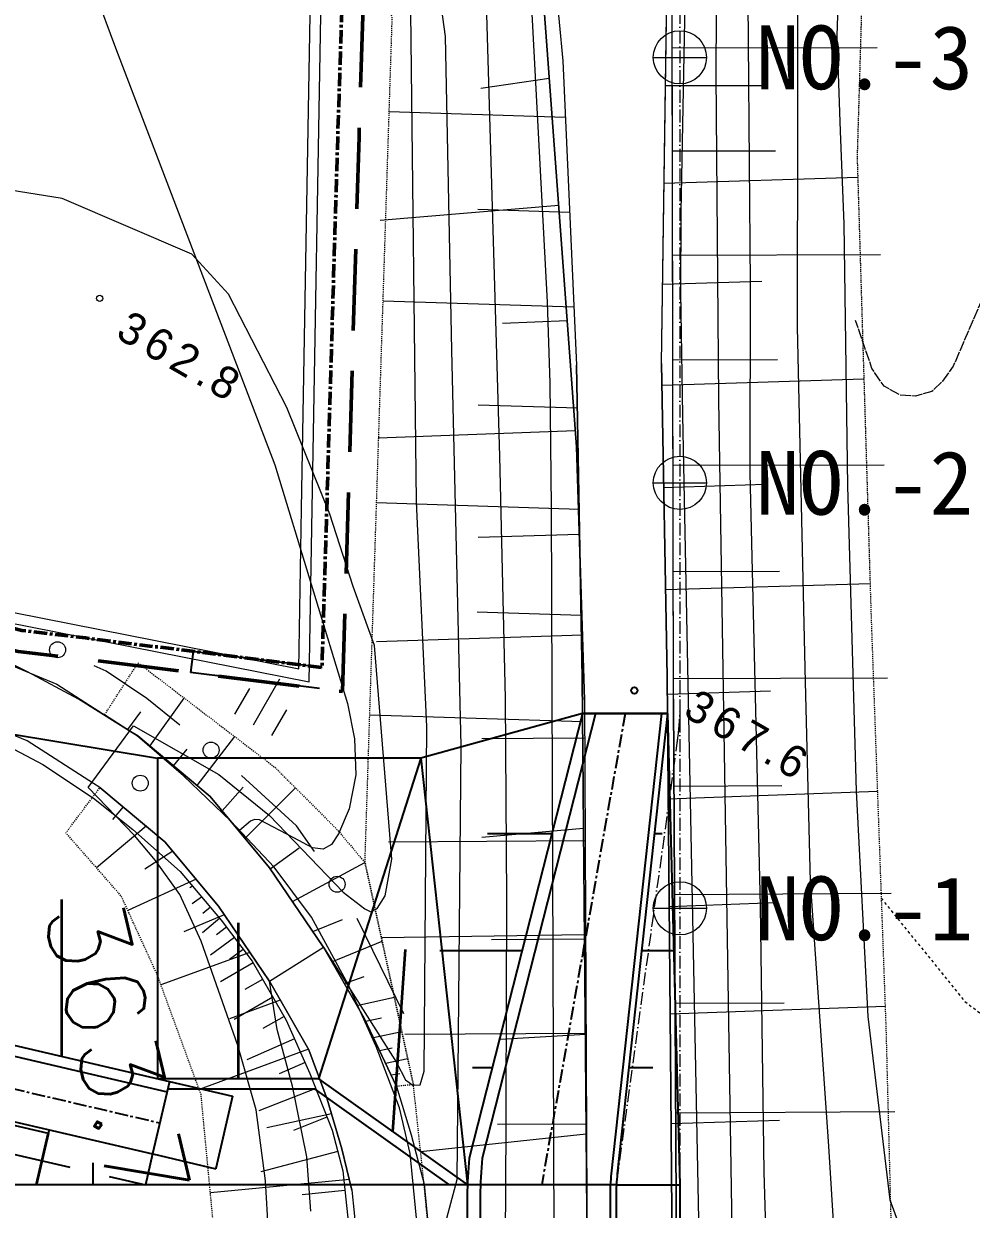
# Model space of a CAD drawing. Header units: millimetres. Extents: x 432273 to 1023813, y -32657 to 705940.
# Drawn here: x 733628 to 778188, y 449652 to 505383 of the extents above; entities that cross this region are included whole.
import ezdxf

# ---------------------------------------------------------------- set-up
doc = ezdxf.new("R2010")
doc.units = ezdxf.units.MM
doc.header["$LTSCALE"] = 100
doc.header["$PDSIZE"] = 300
for name, pattern in [('561019', [1, 0.5, -0.5]), ('56201', [2.5, 1.25, -1.25]), ('56301', [0.5, 0.25, -0.25]), ('57103', [5.5, 5, -0.5]), ('CENTER', [2, 1.25, -0.25, 0.25, -0.25]), ('DASHED', [19.05, 12.7, -6.35]), ('SXF_一点短鎖線', [9.25, 6, -1.5, 0.25, -1.5])]:
    doc.linetypes.add(name, pattern=pattern)
doc.layers.get('Defpoints').update_dxf_attribs({"color": 153})
for name, color, linetype, lineweight in [('D-BGD', 7, 'Continuous', 13), ('D-BMK', 2, 'SXF_一点短鎖線', 13), ('D-BMK-HTXT', 7, 'Continuous', 13), ('D-BMK-OTRS', 7, 'Continuous', 13), ('D-BYP-STR2', 6, 'Continuous', 25), ('S-SUV-ROW', 8, 'Continuous', 18), ('●予備設計_LP横断', 7, 'Continuous', 13), ('☆D-STR-DIM-坂路', 1, 'Continuous', 25)]:
    doc.layers.add(name, color=color, linetype=linetype, lineweight=lineweight)
doc.styles.add('BIGFONT', font='txt', dxfattribs={"height": 0.2, "bigfont": 'BIGFONT'})
doc.styles.add('MS ゴシック', font='MS Gothic.ttf')
doc.styles.add('Style-WORKING', font='WORKING.shx')
doc.styles.add('ＭＳ ゴシック', font='MS Gothic.ttf')
doc.linetypes.add('56130', pattern='A,1,-0.375,[44,dgnlstyle-dm500.shx,S=0.0012,R=0,X=0,Y=0],-0.375', length=1.75)
doc.dimstyles.new('3.5-500_m', dxfattribs={"dimscale": 0.5, "dimtxt": 3.5, "dimasz": 2.5, "dimexe": 1, "dimexo": 2, "dimgap": 1, "dimtad": 1, "dimdec": 0, "dimlfac": 1000, "dimzin": 9, "dimdsep": 46, "dimtxsty": 'MS ゴシック', "dimblk": 'OPEN', "dimcen": 2.5, "dimclrd": 256, "dimclre": 256, "dimclrt": 256, "dimadec": 3, "dimazin": 0, "dimtfac": 1, "dimtdec": 0, "dimtix": 1, "dimtmove": 2, "dimatfit": 3, "dimldrblk": 'OPEN', "dimfxl": 1, "dimlwd": -1, "dimlwe": -1, "dimarcsym": 0})

# ---------------------------------------------------------------- blocks, each defined once
blk = doc.blocks.new('M7312')
at = {"layer": '●予備設計_LP横断', "linetype": 'Continuous', "lineweight": 20}
blk.add_circle((0, -0.001), 0.15, dxfattribs=at)
blk = doc.blocks.new('M6334')
at = {"layer": '●予備設計_LP横断', "linetype": 'Continuous', "lineweight": 9}
for p, q in [((0, -1.25), (0, 1.25)), ((-1, -1.25), (-1, 0.15)), ((1, -1.25), (1, 0.15))]:
    blk.add_line(p, q, dxfattribs=at)
blk = doc.blocks.new('_Open')
at = {"color": 0, "linetype": 'ByBlock', "lineweight": -2}
for p, q in [((-1, 0), (0, 0)), ((-1, 0), (0, 0)), ((0, 0), (-1, 0))]:
    blk.add_line(p, q, dxfattribs=at)
blk = doc.blocks.new('*D27')
at = {"layer": 'Defpoints', "color": 0, "transparency": 16777216}
for p in [(2581823, -1249692), (2577769, -1251952), (2581194, -1252674)]:
    blk.add_point(p, dxfattribs=at)
at = {"layer": '☆D-STR-DIM-坂路', "transparency": 16777216}
for p, q in [((2577769, -1251951), (2578398, -1248969)), ((2578399, -1248970), (2581822, -1249692)), ((2581194, -1252673), (2581823, -1249692))]:
    blk.add_line(p, q, dxfattribs=at)
at = {"layer": '☆D-STR-DIM-坂路', "transparency": 16777216, "xscale": 1.25, "yscale": 1.25, "zscale": 1.25}
for p, rotation in [((2578398, -1248970), 168.0898930268337), ((2581823, -1249692), 348.0898930268336)]:
    blk.add_blockref('_Open', p, dxfattribs=dict(at, rotation=rotation))
at = {"layer": '☆D-STR-DIM-坂路', "transparency": 16777216, "insert": (2580111, -1249330), "char_height": 1.75, "attachment_point": 5, "rotation": 348.0899, "style": 'MS ゴシック'}
blk.add_mtext('3500000', dxfattribs=at)
blk = doc.blocks.new('*D28')
at = {"layer": 'Defpoints', "color": 0, "transparency": 16777216}
for p in [(2558164, -1245186), (2559159, -1245289), (2558528, -1251372)]:
    blk.add_point(p, dxfattribs=at)
at = {"layer": '☆D-STR-DIM-坂路', "color": 6, "transparency": 16777216}
for p, q in [((2558164, -1245187), (2557534, -1251270)), ((2559159, -1245290), (2558528, -1251373)), ((2557535, -1251269), (2558527, -1251372))]:
    blk.add_line(p, q, dxfattribs=at)
at = {"layer": '☆D-STR-DIM-坂路', "color": 6, "transparency": 16777216, "xscale": 1.25, "yscale": 1.25, "zscale": 1.25}
for p, rotation in [((2557534, -1251269), 174.0786333967018), ((2558528, -1251372), 354.0786333967018)]:
    blk.add_blockref('_Open', p, dxfattribs=dict(at, rotation=rotation))
at = {"layer": '☆D-STR-DIM-坂路', "color": 6, "transparency": 16777216, "insert": (2558031, -1251318), "char_height": 1.75, "attachment_point": 5, "rotation": 354.0786, "style": 'MS ゴシック'}
blk.add_mtext('離隔\\P1000000', dxfattribs=at)
blk = doc.blocks.new('21311212131313131')
at = {"layer": 'D-BGD', "linetype": 'Continuous'}
for p, q in [((2568482.7782, -1228389.1152), (2568217.3908, -1218211.4947)), ((2578741.0078, -1228122.2547), (2578471.0098, -1217828.1064)), ((2558332.3049, -1228646.5632), (2558102.6449, -1218591.1047)), ((2574104.4692, -1228476.905), (2573530.4916, -1218383.518)), ((2538440.8701, -1229100.6317), (2538213.965, -1219331.6909)), ((2548312.7651, -1228873.0857), (2548086.8836, -1218956.5002)), ((2563999.2606, -1228778.0186), (2563440.788, -1218957.2862)), ((2528694.2745, -1229328.369), (2528475.9497, -1219689.5296)), ((2554168.2672, -1229107.2632), (2553676.3439, -1219503.6916)), ((2535064.658, -1229575.3176), (2534598.8151, -1220480.8989)), ((2544559.2819, -1229478.717), (2544073.5274, -1219995.5762)), ((2573598.7356, -1228248.4821), (2573466.8741, -1223137.3266)), ((2579252.4481, -1228325.188), (2578989.3325, -1223231.4587)), ((2553311.3624, -1228759.4083), (2553192.8832, -1223769.5827)), ((2563393.968, -1228521.8089), (2563260.4421, -1223455.3439)), ((2569051.8649, -1228627.4618), (2568768.7524, -1223648.9319)), ((2533545.2271, -1229213.6681), (2533439.2979, -1224367.5174)), ((2543358.8582, -1228988.4274), (2543246.654, -1224070.4393)), ((2559083.1433, -1228924.5083), (2558821.1649, -1224086.5649)), ((2539812.3356, -1229543.1153), (2539574.0706, -1224882.6274)), ((2549363.7745, -1229292.9901), (2549119.3551, -1224521.312)), ((2530476.786, -1229606.436), (2530380.8888, -1225038.6607)), ((2559313.1878, -1228624.9163, 368279.9801), (2520094.582, -1229522.7416, 368369.9801)), ((2543549.0324, -1229517.7702), (2510807.5416, -1229739.8477)), ((2561235.027, -1232777.907), (2561355.3619, -1237597.7428)), ((2565472.9654, -1232735.5595), (2565990.5733, -1237513.849)), ((2566059.6647, -1232648.8004), (2566301.7408, -1241890.2283)), ((2570477.456, -1232586.6643), (2570816.3705, -1242129.9874)), ((2570673.5918, -1232529.7472), (2570790.531, -1236960.111)), ((2575103.9556, -1232412.808), (2575327.9719, -1240937.5255)), ((2575154.8172, -1232447.5019), (2575468.9823, -1236424.7722)), ((2579368.2992, -1232307.5866), (2579476.8494, -1236482.5495)), ((2579832.2387, -1232310.3997), (2580830.0875, -1240078.341)), ((2550480.9541, -1233252.6085), (2550371.8766, -1242783.1026)), ((2551654.9011, -1233222.1803), (2551907.8341, -1237966.4002)), ((2555474.3981, -1233059.2911), (2555418.9813, -1237954.3459)), ((2556394.3191, -1232978.0189), (2556902.2991, -1242650.0221)), ((2560468.4748, -1232884.4548), (2560354.6197, -1242897.2177)), ((2540987.2533, -1233695.7414), (2540884.4904, -1242674.5185)), ((2545732.119, -1233436.4561), (2545681.1436, -1238101.4927)), ((2546793.3211, -1233502.0691), (2547329.8544, -1242767.8892)), ((2532077.7506, -1234288.6038), (2531982.939, -1242572.6394)), ((2536532.502, -1233992.1726), (2536483.1083, -1238307.8758)), ((2541632.9317, -1233994.5911), (2541828.6147, -1237031.6138)), ((2536221.1111, -1234509.0757), (2537094.9935, -1242887.9373)), ((2530265.7074, -1235079.3945), (2530790.7428, -1238285.3166)), ((2574367.7698, -1241004.695, 364709.9803), (2569921.816, -1243282.5927, 364495.9803)), ((2575507.8164, -1242411.3111), (2575188.4185, -1241080.6037)), ((2576703.9491, -1241813.0317), (2576455.1731, -1240776.5559)), ((2577240.5671, -1241544.6271), (2577175.6783, -1241126.9384)), ((2574009.0111, -1243221.2914), (2573587.4339, -1241464.8738)), ((2576105.8827, -1242112.1714), (2575963.8393, -1241520.3756)), ((2571994.8715, -1244433.281), (2570961.8035, -1242095.0804)), ((2574745.4089, -1242792.6506), (2574573.17, -1242044.52)), ((2569194.2373, -1246348.2438), (2567291.9463, -1242976.102)), ((2573001.9413, -1243827.2862), (2572653.6104, -1242899.6613)), ((2582692.6701, -1243273.9989), (2583765.9038, -1243139.8828)), ((2582207.7539, -1243401.692), (2582964.2444, -1249921.6087)), ((2582715.792, -1243602.4473), (2582968.1319, -1245598.8501)), ((2570577.3115, -1245364.4248), (2569983.1071, -1243982.1651)), ((2579125.2717, -1244308.9261), (2579851.2458, -1247331.7992)), ((2580893.9896, -1243973.1708), (2581923.6188, -1247569.3302)), ((2579298.5854, -1244513.4346), (2579947.4376, -1246077.0811)), ((2576122.5116, -1245451.2295), (2578110.4733, -1250552.6667)), ((2577957.7498, -1245067.6545), (2579067.0219, -1247726.9805)), ((2567677.3184, -1247427.2703), (2566666.0672, -1246085.3115)), ((2575636.0983, -1246122.3741), (2576676.6035, -1248345.0411)), ((2576743.0459, -1245599.7206), (2577311.0308, -1246811.287)), ((2566265.8508, -1248640.5481), (2563848.0396, -1246317.3483)), ((2574605.79, -1246629.981), (2575195.6705, -1247614.1258)), ((2573703.9188, -1247173.698), (2574791.3527, -1248977.4405)), ((2573839.3209, -1246823.4213), (2574774.8254, -1249188.5153)), ((2572879.5191, -1247680.0231), (2573377.0726, -1248499.6208)), ((2571624.607, -1248300.2063), (2573241.7098, -1252449.9586)), ((2572115.0478, -1248139.3525), (2573038.5086, -1249659.5235)), ((2564998.1075, -1249737.6324), (2563861.5433, -1248780.1354)), ((2571488.6173, -1248617.2487), (2571975.2852, -1249248.4811)), ((2563835.8124, -1250936.0766), (2561496.4705, -1249226.5687)), ((2570465.0337, -1249424.9469), (2570837.0294, -1249890.8)), ((2570935.6887, -1249044.1796), (2571794.3523, -1250141.2651)), ((2569882.4761, -1249539.6897), (2570718.4384, -1251433.092)), ((2570050.3372, -1249745.145), (2570754.6315, -1250541.1158)), ((2569541.2668, -1250196.0854), (2569850.388, -1250547.716)), ((2568236.8473, -1250902), (2569770.5897, -1254080.2031)), ((2568564.6788, -1251063.7119), (2568653.8683, -1251192.3402)), ((2569068.9473, -1250621.5431), (2569405.8565, -1251068.1886)), ((2562027.8915, -1253200.2231), (2559734.1771, -1251638.144)), ((2562931.8519, -1252068.1498), (2562137.5604, -1251440.0953)), ((2566937.1902, -1252027.0339), (2567808.5477, -1253319.7223)), ((2565789.2932, -1253297.9168), (2567793.8737, -1255600.0639)), ((2561275.0215, -1254252.1607), (2560421.111, -1253659.0582)), ((2564905.5447, -1254404.7693), (2565509.0251, -1254886.6085))]:
    blk.add_line(p, q, dxfattribs=at)
at = {"layer": 'D-BGD', "linetype": 'Continuous', "flags": 128}
for points, elevation in [([(2488895.9133, -1221303.8051), (2511894.4015, -1221465.3369), (2520359.1792, -1221504.9173), (2527968.5657, -1221597.2222), (2532445.7319, -1221353.1393), (2536808.4766, -1221093.1593), (2549129.2999, -1220659.2159), (2563452.7876, -1219948.9995), (2574034.1357, -1219177.2831), (2582629.8652, -1217971.8071), (2585932.9745, -1216675.7279)], 362999.9804), ([(2588989.4326, -1220163.8881), (2580161.2271, -1220894.3864), (2567766.4064, -1222017.4454), (2557719.2279, -1222469.3855), (2541685.6935, -1223169.1697), (2521731.871, -1223556.0237), (2501613.974, -1223830.2565), (2493535.4189, -1224295.0986)], 363999.9803), ([(2658609.7653, -1213928.0223), (2652676.4151, -1213906.1937), (2650622.6763, -1214075.844), (2648912.0097, -1214262.2991), (2646642.0878, -1214733.1368), (2644069.2242, -1216032.2464), (2636391.0573, -1220634.5878), (2635437.5482, -1221074.7938), (2633801.2626, -1221523.1352), (2631751.5891, -1221643.7093), (2624774.7082, -1221955.8035), (2615167.0334, -1221625.73), (2602103.3073, -1222192.2188), (2591938.0111, -1223376.3837), (2581457.7463, -1223909.3069), (2568931.1809, -1224340.0631), (2548618.9487, -1225242.0942), (2539735.9525, -1225425.0206), (2522610.0062, -1225908.6907), (2499690.3873, -1225996.6817), (2474972.4705, -1226533.2456)], 364999.9803), ([(2449604.943, -1228146.0766), (2512615.0099, -1227518.9752), (2529899.8451, -1227251.1112), (2545192.0398, -1226810.1323), (2590018.9231, -1225157.6586), (2593466.7902, -1225021.5815), (2594916.1597, -1224941.7511), (2597675.9605, -1224619.3873), (2601856.0888, -1224263.9964), (2607977.5078, -1223946.446), (2615644.4648, -1223706.5949), (2629067.253, -1223556.6974), (2632844.792, -1223484.8112), (2634623.6468, -1223329.9846), (2635580.4417, -1223089.9441), (2637728.4484, -1222179.5729), (2641510.7003, -1220118.6196), (2642214.0332, -1219714.7438), (2646999.0761, -1217344.3068), (2651358.5504, -1216246.8884), (2654970.0491, -1216043.0641), (2660573.2281, -1216014.109)], 365999.9802), ([(2449772.332, -1230008.1912), (2499459.5651, -1228986.0459), (2507043.8392, -1228851.4161), (2512629.4108, -1228802.5618), (2536399.5492, -1228768.623), (2540180.1999, -1228697.3001), (2545956.1208, -1228488.1611), (2609704.4053, -1225883.6475), (2613975.3817, -1225720.4951), (2616249.2245, -1225661.0775), (2628263.3448, -1225591.6313), (2632317.4839, -1225530.9416), (2634371.7096, -1225408.2994), (2635231.9984, -1225284.1535), (2637359.5758, -1224633.9277), (2639911.355, -1223240.0529), (2642700.7661, -1221557.8726), (2645535.3296, -1220045.1952), (2648539.8083, -1218896.8649), (2651832.5754, -1218311.0681), (2655216.0251, -1218078.1644), (2658491.9882, -1217991.6256)], 366999.9802), ([(2476199.2309, -1240685.7736), (2501095.1879, -1240523.7048), (2506318.34, -1240689.1424), (2507482.3578, -1240736.9693), (2508549.2687, -1241085.0482), (2509334.4514, -1241487.5255), (2510179.9757, -1242408.6925), (2510723.0193, -1244169.784), (2511478.0838, -1253948.5496), (2512853.7468, -1260221.7044), (2514922.5342, -1264622.7258), (2520920.8701, -1264473.783), (2522442.4663, -1256867.0576), (2523779.0958, -1245947.5865), (2524074.5248, -1243662.7931), (2524234.0442, -1242263.5099), (2524637.2371, -1241218.7901), (2525550.2733, -1240471.4182), (2528384.9008, -1240014.4515), (2543117.4021, -1239413.0005), (2561704.4586, -1238582.318), (2582114.7255, -1238340.4552), (2586408.4068, -1239406.1532)], 364999.9803), ([(2526643.6167, -1236000.2047), (2540768.4159, -1234953.2111), (2544581.5016, -1234755.9995), (2550393.8472, -1234578.2012), (2584605.5577, -1233740.4889)], 366999.9802), ([(2583308.4243, -1236041.2311), (2597019.499, -1236141.4955), (2607490.4019, -1236460.7561), (2611872.7226, -1236708.5494), (2612256.1521, -1240087.7596), (2623293.0559, -1239677.1553), (2638573.7824, -1239063.4527), (2642958.7403, -1239204.3861), (2645990.1365, -1239243.891), (2649444.228, -1239265.1265), (2655700.3083, -1239140.9988), (2659012.4858, -1239223.63), (2665385.0682, -1239059.5364), (2668179.506, -1238528.1265), (2669716.6588, -1237929.7528), (2670565.5932, -1237401.5177), (2671771.8717, -1236951.4822), (2672942.0956, -1234189.0919), (2680907.7549, -1234015.8583)], 365999.9802), ([(2526779.7177, -1238125.6404), (2548053.5151, -1237047.7423), (2559446.1102, -1236543.4269), (2568853.4109, -1236281.572), (2583308.4243, -1236041.2311)], 365999.9802), ([(2583733.9864, -1245174.479), (2581175.5734, -1245424.6839), (2577876.4175, -1246170.0088), (2575215.6042, -1246946.7155), (2572956.5536, -1247353.9622), (2571313.2133, -1244843.4623), (2576652.2495, -1241296.5321), (2577458.5941, -1240854.4255), (2577707.3278, -1240508.3554), (2577681.9073, -1240169.5283), (2577037.1549, -1239997.8329), (2560832.872, -1240199.4295), (2550280.1881, -1240910.4551), (2527261.0059, -1241653.0453), (2525941.0921, -1241885.8274), (2525658.0792, -1242311.1752), (2525553.627, -1243397.4526), (2525571.3559, -1249662.5484), (2524427.9156, -1259972.9745)], 363999.9803), ([(2584756.2682, -1247153.4619), (2582338.6615, -1247335.9646), (2579025.5657, -1247854.7708), (2576004.8293, -1248778.7338), (2571138.4952, -1250604.1921), (2568969.6041, -1251654.7555), (2567402.6057, -1252826.1905), (2566249.3444, -1253835.3674), (2564040.1047, -1256065.4429), (2561086.5072, -1253997.0783), (2563296.3887, -1249935.3125), (2565167.7733, -1247512.3022), (2568699.8461, -1243973.7065), (2569463.3599, -1242939.2736), (2569593.799, -1242657.2689), (2569441.1841, -1242357.1145), (2568827.3744, -1241991.4512), (2567109.5212, -1241709.9765), (2557086.4393, -1242740.567), (2554328.5382, -1243804.9957), (2550950.4405, -1244975.6606), (2545975.6797, -1247092.8939), (2540712.709, -1249955.2607), (2538863.6591, -1251706.4749), (2536382.2549, -1257867.7546), (2535771.1829, -1262295.1712)], 362999.9804)]:
    blk.add_lwpolyline(points, dxfattribs=dict(at, elevation=elevation))
at = {"layer": 'D-BGD', "linetype": '56201', "flags": 128}
blk.add_lwpolyline([(2568462.4992, -1218671.7272), (2573216.1335, -1214657.2612), (2578555.403, -1207403.0541), (2582206.0431, -1200224.2419), (2586430.9707, -1190494.8997)], dxfattribs=at)
at = {"layer": 'D-BGD', "linetype": '561019', "flags": 128}
for points in [[(2441034.3739, -1231115.2852), (2441014.949, -1230194.9008), (2441009.8382, -1229935.5942), (2440973.7998, -1228187.5674), (2440932.6506, -1226180.234), (2440890.6243, -1224172.4204), (2440849.475, -1222165.087), (2440838.0365, -1221607.0466), (2465396.9227, -1220738.3151), (2502568.1938, -1220258.7543), (2502893.2618, -1220254.3025), (2505968.9706, -1220281.5844), (2533646.6748, -1220529.6704), (2555247.3327, -1219423.2209), (2574682.3776, -1218318.0141), (2575877.9982, -1218262.2975), (2607350.0318, -1216798.0533), (2630746.0107, -1217401.774), (2633752.1022, -1217183.4579), (2635812.956, -1216221.9558), (2646480.1569, -1210237.1016), (2669388.8157, -1210323.2366), (2671678.4637, -1210836.7904), (2674039.248, -1211855.5625), (2682867.6468, -1216539.2122), (2684403.4154, -1216795.1095), (2705862.1412, -1215918.7715), (2722323.8586, -1215317.7261), (2764230.8114, -1214009.3989), (2772988.6009, -1213295.0741), (2774605.8721, -1213068.8912), (2777265.5539, -1211517.479), (2787744.4804, -1204699.9318), (2789344.3566, -1203582.9766), (2800889.1227, -1201996.8461), (2810456.4508, -1200682.5578), (2827286.2582, -1199498.6722), (2831012.6992, -1199215.4427)], [(2358657.0594, -1226015.2466), (2368857.591, -1225652.5484), (2397384.9192, -1224032.0918), (2425098.0572, -1222451.5733), (2438399.0876, -1221693.3205), (2465396.9227, -1220738.3151), (2502568.1938, -1220258.7543), (2502893.2618, -1220254.3025), (2505968.9706, -1220281.5844), (2533646.6748, -1220529.6704), (2553676.3439, -1219503.6916)], [(2646205.3859, -1231818.0927), (2646247.3836, -1232276.5785), (2645279.4562, -1232803.5145), (2640498.1037, -1233488.715), (2632323.1601, -1234462.8293), (2631634.0455, -1234545.0177), (2621469.549, -1235623.5968), (2611872.7226, -1236708.5494), (2609530.8083, -1236973.5303), (2599622.9553, -1238118.5031), (2587379.2946, -1239292.3917), (2586408.4068, -1239406.1532), (2582348.6039, -1239883.2765), (2578373.0278, -1240393.9683), (2577677.8371, -1240483.0908), (2569220.115, -1242513.1224), (2567291.9463, -1242976.102), (2558487.5151, -1242875.9869), (2527540.1275, -1242521.791), (2526440.3884, -1242922.9866), (2526602.4514, -1254336.8468), (2524625.4955, -1269555.9959), (2524434.0147, -1271032.4053), (2521954.5417, -1283089.8806), (2521871.9477, -1283084.567), (2521365.2945, -1283050.0343)], [(2560597.1112, -1255361.6996), (2558125.283, -1253839.803), (2562905.9209, -1247297.8344), (2565762.1868, -1244325.2482), (2567291.9463, -1242976.102), (2569220.115, -1242513.1224), (2577677.8371, -1240483.0908), (2577701.2527, -1240671.4753), (2577777.1852, -1241276.2225)], [(2677840.3099, -1240964.4348), (2677835.9537, -1241622.1323), (2677833.568, -1242034.6602), (2661323.2078, -1244386.3965), (2656577.7941, -1245212.1153), (2653743.5893, -1245705.7947), (2642030.2107, -1246387.9132), (2632752.6546, -1246927.142), (2602586.2323, -1249371.7554), (2584901.8668, -1249696.7909), (2578358.5427, -1250455.9974), (2572758.8599, -1252638.1188), (2569100.8428, -1254403.4106), (2566188.8594, -1257069.6056), (2565725.9984, -1256736.4155), (2564042.2847, -1255526.2582), (2564021.7962, -1255511.6219)]]:
    blk.add_lwpolyline(points, dxfattribs=at)
at = {"layer": 'D-BGD', "linetype": '57103', "elevation": 362499.9804, "flags": 128}
blk.add_lwpolyline([(2514989.9798, -1207224.5159), (2517600.639, -1208142.9509), (2518889.3431, -1208435.7417), (2530621.1852, -1209564.9914), (2533781.1399, -1209613.3119), (2535465.4935, -1209724.8226), (2539553.5187, -1210208.241), (2540231.8463, -1214525.2555), (2543383.1394, -1215803.4959), (2544093.8857, -1216294.0483), (2544592.1862, -1216781.1638), (2544835.4589, -1217555.0419), (2544794.7746, -1218274.9347), (2544390.4147, -1219038.5662), (2543577.7836, -1219625.4363), (2541335.7473, -1220441.0108)], dxfattribs=at)
at = {"layer": 'D-BGD', "linetype": 'Continuous', "flags": 128}
for points in [[(2656686.9467, -1220243.4675), (2651396.9093, -1220552.1516), (2650264.0026, -1220618.2593), (2649373.4809, -1220785.1365), (2646882.9721, -1221723.4766), (2641907.2356, -1224479.7372), (2640534.4395, -1225267.2693), (2639095.3444, -1226092.6092), (2637865.9019, -1226659.9283), (2636920.2729, -1226852.4996), (2633919.1306, -1227070.105), (2614895.3663, -1227321.9859), (2598798.9372, -1227763.8917), (2577698.008, -1228369.8252), (2558266.0011, -1228948.8574), (2543549.0324, -1229517.7702), (2510807.5416, -1229739.8477), (2457201.726, -1230847.8699)], [(2543549.0324, -1229517.7702), (2558266.0011, -1228948.8574), (2577698.008, -1228369.8252), (2598798.9372, -1227763.8917), (2614895.3663, -1227321.9859), (2633919.1306, -1227070.105)], [(2521365.2945, -1283050.0343), (2521100.0774, -1274538.1031), (2521019.7151, -1271973.4849), (2520920.8701, -1264473.783), (2520798.3627, -1255170.1272), (2520698.3967, -1247568.3482), (2520555.0488, -1244544.0151), (2520256.1226, -1238246.9654), (2520557.3751, -1237584.2145), (2521031.5379, -1237049.1821), (2522227.4932, -1236251.4838), (2523764.491, -1235440.9781), (2525780.2087, -1234874.3009), (2529413.648, -1234465.8804), (2543703.5844, -1233514.9893), (2558403.5541, -1232945.891), (2577815.3671, -1232368.3443), (2598911.8273, -1231762.2444), (2614976.8899, -1231321.408), (2637189.4779, -1231027.628), (2642260.3297, -1231052.6888), (2645483.6794, -1231501.6663), (2645977.4898, -1231688.7738), (2646205.3859, -1231818.0927)], [(2637189.4779, -1231027.628), (2614976.8899, -1231321.408), (2598911.8273, -1231762.2444), (2577815.3671, -1232368.3443), (2558403.5541, -1232945.891), (2543703.5844, -1233514.9893)], [(2582348.6039, -1239883.2765), (2586408.4068, -1239406.1532), (2587379.2946, -1239292.3917), (2599622.9553, -1238118.5031), (2609530.8083, -1236973.5303), (2611872.7226, -1236708.5494), (2621469.549, -1235623.5968), (2631634.0455, -1234545.0177), (2632323.1601, -1234462.8293), (2640498.1037, -1233488.715), (2645279.4562, -1232803.5145)], [(2520256.1226, -1238246.9654), (2520557.3751, -1237584.2145), (2521031.5379, -1237049.1821), (2522227.4932, -1236251.4838), (2523764.491, -1235440.9781), (2525780.2087, -1234874.3009), (2529413.648, -1234465.8804), (2543703.5844, -1233514.9893)], [(2564021.7962, -1255511.6219), (2566505.9659, -1252400.3186), (2569478.9413, -1249826.7949), (2572939.1385, -1247364.9493), (2572956.5536, -1247353.9622), (2576149.0408, -1245435.2855), (2578453.2333, -1244524.9133), (2580770.5009, -1243780.1642), (2582692.6701, -1243273.9989), (2583765.9038, -1243139.8828), (2586777.4688, -1242786.6184), (2587740.2957, -1242673.0042), (2599980.3645, -1241499.4293), (2609916.9525, -1240351.9465), (2612256.1521, -1240087.7596), (2621839.9683, -1239003.6651), (2632015.2404, -1237924.1447), (2632710.6617, -1237840.8486), (2635418.1082, -1237518.3251), (2642517.3472, -1236780.7177), (2647961.4938, -1236107.2236), (2652466.8373, -1235755.4418), (2654759.7462, -1235544.5763), (2657240.6684, -1235344.2932)], [(2574602.8409, -1242863.96), (2577777.1852, -1241276.2225), (2580045.8377, -1240539.0609), (2582348.6039, -1239883.2765)], [(2577777.1852, -1241276.2225), (2574602.8409, -1242863.96), (2571313.2133, -1244843.4623), (2571294.9211, -1244853.9692), (2567624.1999, -1247465.055), (2564333.566, -1250312.7157), (2561559.7755, -1253786.4673), (2561353.4336, -1254123.8232), (2560597.1112, -1255361.6996)], [(2543421.1842, -1308809.2711), (2547177.3077, -1302691.4382), (2549111.4396, -1299472.8302), (2550733.6485, -1296326.2921), (2552432.954, -1292551.617), (2553499.3005, -1289610.3763), (2554276.1526, -1286739.8032), (2554949.2879, -1283794.2111), (2555411.2986, -1280136.8014), (2556164.3495, -1272678.2247), (2556641.4976, -1266163.0455), (2557648.2965, -1261660.4147), (2559206.8771, -1257638.8359), (2561353.4336, -1254123.8232), (2561559.7755, -1253786.4673), (2564333.566, -1250312.7157), (2567624.1999, -1247465.055), (2571294.9211, -1244853.9692), (2571313.2133, -1244843.4623), (2574602.8409, -1242863.96)], [(2582692.6701, -1243273.9989), (2580770.5009, -1243780.1642), (2578453.2333, -1244524.9133), (2576149.0408, -1245435.2855)], [(2576149.0408, -1245435.2855), (2572956.5536, -1247353.9622), (2572939.1385, -1247364.9493), (2569478.9413, -1249826.7949), (2566505.9659, -1252400.3186), (2564021.7962, -1255511.6219), (2563836.4163, -1255814.8516), (2561906.7659, -1258973.2108), (2560526.8607, -1262535.1245), (2559616.8157, -1266602.7855), (2559153.509, -1272938.5758), (2558392.1991, -1280474.714), (2557907.1593, -1284317.8833), (2557187.9839, -1287466.279), (2556362.4154, -1290515.3898), (2555214.8016, -1293680.0508), (2553436.4567, -1297630.3442), (2551733.1594, -1300935.4183), (2549741.3405, -1304248.9905)]]:
    blk.add_lwpolyline(points, dxfattribs=at)
at = {"layer": 'D-BGD', "linetype": 'Continuous', "elevation": 363999.9803}
blk.add_lwpolyline([(2525140.7969, -1257810.6864), (2525415.9794, -1257391.3124), (2526675.1153, -1256507.3575), (2529245.7014, -1255497.7109), (2548680.0069, -1247611.1511), (2559834.0718, -1243958.5739), (2561481.0824, -1243594.7663), (2563181.1723, -1243488.024), (2564781.7037, -1243771.3946), (2565967.73, -1244249.6639), (2566479.6222, -1244564.0939), (2566702.5002, -1244948.3145), (2566652.2426, -1245456.6196), (2566203.1675, -1246339.4171), (2565385.8177, -1247978.2396), (2565372.6937, -1248210.4631), (2565455.4169, -1248392.5534), (2565906.3573, -1248901.6238)], dxfattribs=at)
at = {"layer": 'D-BGD', "linetype": '56130', "flags": 128}
for points in [[(2550720.1743, -1245807.4825), (2526605.6211, -1245887.3303), (2525873.4474, -1245833.0309), (2524084.7575, -1245699.7342), (2522294.6679, -1245566.8313), (2520658.1826, -1245445.022)], [(2514622.5471, -1246109.5844), (2512893.2219, -1246076.058), (2511007.7941, -1246040.2981), (2509122.8466, -1246003.661), (2508538.3439, -1245992.6328), (2455835.1973, -1246138.9807), (2454668.7366, -1255950.0081), (2453065.6197, -1269434.6053), (2451493.7545, -1286129.5583), (2448677.5255, -1311230.5458), (2446125.954, -1331880.9221), (2443096.5522, -1352227.5349), (2441273.7638, -1368245.885), (2438168.0862, -1395687.3816), (2463869.9986, -1403649.2413), (2479646.1722, -1408057.3047), (2485599.6149, -1409294.0132), (2492122.8579, -1409194.1562), (2499317.4246, -1408276.1669), (2501939.2717, -1407512.3298), (2503905.387, -1406763.4532), (2505752.3793, -1405680.3152), (2507219.1074, -1404737.8582), (2508591.4903, -1403384.6409), (2509935.5906, -1401685.3296), (2510922.4481, -1399736.8685), (2511901.0458, -1397709.7832), (2512596.2901, -1395912.9126), (2516142.0589, -1380999.6716), (2516436.1306, -1379760.6903), (2519187.2668, -1366609.2918), (2522979.4057, -1351173.1209), (2524671.516, -1344479.4288), (2524926.2807, -1344103.5992), (2527762.7037, -1339909.4296), (2532672.783, -1322814.3045), (2534881.5989, -1317255.0851), (2538710.9996, -1310972.1599), (2543848.6315, -1302751.4), (2546419.3592, -1297676.4541), (2548058.678, -1293830.1788), (2549288.4649, -1290946.4903), (2550142.7856, -1288615.3832), (2550802.9156, -1286451.578), (2552060.9305, -1282329.3004), (2553583.4364, -1272715.4655), (2555409.2438, -1262455.9617), (2558253.2637, -1246281.8678), (2550721.8299, -1246307.4797), (2526587.9327, -1246387.3916), (2525836.3787, -1246331.6549), (2524047.6685, -1246198.3567), (2522257.601, -1246065.4555), (2520621.0685, -1245943.6426)], [(2551281.1422, -1286597.5207), (2552549.3264, -1282441.9201), (2554076.5367, -1272798.3796), (2555901.5995, -1262543.0595), (2558849.2104, -1245779.8383), (2550720.1296, -1245807.4826)]]:
    blk.add_lwpolyline(points, dxfattribs=at)
at = {"layer": 'D-BGD', "linetype": 'Continuous', "extrusion": (-0.072745, -0.054367, 0.995868), "elevation": 243673.0874}
blk.add_lwpolyline([(2534174.9626, 1338183.6494), (2534151.4188, 1336697.1315), (2534887.1853, 1333261.6235)], dxfattribs=at)
at = {"layer": 'D-BGD', "linetype": 'Continuous'}
for points in [[(2658108.5483, -1220212.278, 368399.9801), (2649810.6115, -1220355.2356, 368349.9801), (2649396.2976, -1220424.8347, 368369.9801), (2649116.0549, -1220499.4271, 368379.9801), (2648653.7219, -1220656.7426, 368419.9801), (2639079.8998, -1225858.4267, 368259.9801), (2638011.3675, -1226310.9072, 368279.9801), (2636864.0818, -1226594.8709, 368299.9801), (2622041.867, -1227201.9312, 368509.9801), (2603420.9703, -1227667.5166, 368489.9801), (2583046.0721, -1228005.1242, 368469.9801), (2559313.1878, -1228624.9163, 368279.9801), (2520094.582, -1229522.7416, 368369.9801), (2506538.0364, -1229671.2376, 368369.9801), (2472330.7692, -1230473.761, 368359.9801), (2457041.9933, -1230871.01, 368249.9801), (2441605.9553, -1231016.6364, 367879.9801)], [(2559313.1878, -1228624.9163, 368279.9801), (2583046.0721, -1228005.1242, 368469.9801), (2603420.9703, -1227667.5166, 368489.9801), (2622041.867, -1227201.9312, 368509.9801), (2636864.0818, -1226594.8709, 368299.9801)], [(2521220.0681, -1286901.3841, 363529.9804), (2520690.9193, -1249799.87, 367629.9801), (2520604.9152, -1247062.2976, 367739.9801), (2520102.378, -1237484.4771, 368379.9801), (2522365.8899, -1235827.9105, 368329.9801), (2547547.6147, -1233436.1814, 368079.9801), (2559420.9058, -1232822.2243, 368279.9801), (2583140.2165, -1232206.4019, 368469.9801), (2603506.3431, -1231863.9924, 368489.9801), (2622185.5037, -1231396.1017, 368509.9801), (2637038.8354, -1230794.6756, 368299.9801), (2641903.3615, -1230676.005, 368379.9801), (2645447.0251, -1230575.2699, 368139.9801), (2646168.9869, -1230776.6922, 368049.9801), (2646550.1369, -1230996.7483, 368049.9801)], [(2559420.9058, -1232822.2243, 368279.9801), (2583140.2165, -1232206.4019, 368469.9801), (2603506.3431, -1231863.9924, 368489.9801), (2622185.5037, -1231396.1017, 368509.9801), (2637038.8354, -1230794.6756, 368299.9801)], [(2559420.9058, -1232822.2243, 368279.9801), (2547547.6147, -1233436.1814, 368079.9801), (2522365.8899, -1235827.9105, 368329.9801), (2520102.378, -1237484.4771, 368379.9801)], [(2567898.1686, -1251656.4716, 364039.9803), (2570133.443, -1249676.6364, 364499.9803), (2572032.7743, -1248185.516, 364239.9803), (2574775.139, -1246528.8825, 364189.9803), (2577257.3679, -1245368.2623, 364679.9803), (2579903.1203, -1244262.9599, 364909.9803), (2581798.6158, -1243715.9716, 364939.9803), (2612783.9959, -1239781.621, 366439.9802), (2628999.8005, -1238045.0001, 366949.9802), (2645637.8583, -1236265.9271, 367549.9801), (2658375.6289, -1235030.7815, 368169.9801)], [(2612465.3187, -1236802.6709, 366439.9802), (2580913.5608, -1240563.7697, 364879.9803), (2578789.8115, -1241111.2077, 364909.9803), (2575922.9125, -1242266.452, 364689.9803), (2573042.8896, -1243653.9197, 364469.9803), (2569910.8615, -1245439.2485, 364259.9803), (2567601.6357, -1247241.7954, 364299.9803), (2565469.9565, -1249323.944, 364039.9803), (2563385.0817, -1251591.3205, 363809.9803), (2561570.8458, -1253801.6478, 363569.9803), (2559886.5869, -1256607.5471, 363719.9803), (2558650.6379, -1259031.8469, 363359.9804), (2557678.6031, -1261099.0062, 363369.9804), (2556827.8408, -1264235.7884, 363389.9804), (2555945.0912, -1271596.0022, 362899.9804), (2554748.2463, -1281862.3721, 362739.9804), (2554250.9702, -1284520.0432, 362749.9804), (2553591.6437, -1287203.0057, 362769.9804), (2552670.7083, -1290301.3725, 362799.9804), (2551748.6154, -1292589.6784, 362819.9804), (2550619.6574, -1295505.7636, 362839.9804), (2549307.9682, -1298401.6176, 362869.9804), (2547414.9884, -1302005.286, 362909.9804), (2545316.2913, -1305484.9366, 362959.9804)], [(2550027.2709, -1303480.9483, 362909.9804), (2552006.6852, -1299719.3905, 362869.9804), (2553382.4638, -1296664.8149, 362839.9804), (2554540.2333, -1293696.1, 362819.9804), (2555511.1776, -1291297.7325, 362799.9804), (2556489.0952, -1287991.1518, 362769.9804), (2557190.1658, -1285148.6355, 362749.9804), (2557716.4447, -1282313.0351, 362739.9804), (2559442.2755, -1272142.4453, 362899.9804), (2560631.2001, -1264972.6439, 363389.9804), (2561380.9309, -1262145.3655, 363369.9804), (2561906.3202, -1260415.1153, 363359.9804), (2563003.8457, -1258222.8478, 363719.9803), (2564526.3124, -1255795.7931, 363569.9803), (2565960.9385, -1253924.8716, 363809.9803), (2567898.1686, -1251656.4716, 364039.9803), (2570133.443, -1249676.6364, 364499.9803), (2572032.7743, -1248185.516, 364239.9803), (2574775.139, -1246528.8825, 364189.9803), (2577257.3679, -1245368.2623, 364679.9803), (2579903.1203, -1244262.9599, 364909.9803), (2581798.6158, -1243715.9716, 364939.9803), (2612783.9959, -1239781.621, 366439.9802)], [(2561015.8663, -1251808.2945, 363494.9804), (2559800.5158, -1253391.122, 363369.9804), (2558546.9566, -1255326.9651, 363929.9803), (2558307.4441, -1255906.091, 363934.9803)]]:
    blk.add_polyline3d(points, dxfattribs=at)
for centre in [(2568338.963, -1244267.8031, 364366.0802), (2562155.4215, -1250323.5424, 363613.1025), (2563779.4322, -1253619.8636, 363679.9803), (2557589.9332, -1257638.425, 363949.7714)]:
    blk.add_circle(centre, 375, dxfattribs=at)
at = {"layer": 'D-BMK', "color": 4, "linetype": 'CENTER', "lineweight": 25, "ltscale": 5}
blk.add_line((2560030.7948, -1230892.6526), (2582263.9473, -1234354.1456), dxfattribs=at)
at = {"layer": 'D-BMK', "linetype": 'SXF_一点短鎖線', "flags": 128}
blk.add_lwpolyline([(2358657.0594, -1232509.0485), (2831012.6992, -1222672.879)], dxfattribs=at)
blk.add_lwpolyline([(2559312.0623, -1228330.6786, -0.0342108846), (2561359.996, -1228428.1815), (2581511.1205, -1230775.6312, 0.0342108846), (2582876.4096, -1230840.6332), (2588233.7598, -1230729.0736, 0.0353635146), (2589640.6214, -1230599.9594), (2609251.431, -1227390.5767, -0.0353635146), (2610658.2925, -1227261.4625)], format="xyb", dxfattribs=at)
at = {"layer": 'D-BMK', "color": 4, "linetype": 'CENTER', "lineweight": 25, "ltscale": 5}
blk.add_lwpolyline([(2532623.1879, -1353763.4535), (2567728.9221, -1290192.9983, 0.0743077613), (2577006.4436, -1265259.1875), (2579726.2007, -1252364.2889)], format="xyb", dxfattribs=at)
at = {"layer": 'D-BMK-HTXT', "color": 7, "linetype": 'Continuous', "lineweight": 13}
for p, q in [((2569157.4644, -1229375.9323, 329092.9815), (2569105.4166, -1226876.4742, -329092.9815)), ((2529166.1341, -1230208.6979, 329092.9815), (2529114.0863, -1227709.2397, -329092.9815)), ((2549161.7993, -1229792.3151, 329092.9815), (2549109.7514, -1227292.8569, -329092.9815))]:
    blk.add_line(p, q, dxfattribs=at)
for centre in [(2569131.4405, -1228126.2032, 0), (2529140.1102, -1228958.9688, 0), (2549135.7753, -1228542.586, 0)]:
    blk.add_circle(centre, 1250, dxfattribs=at)
at = {"layer": 'D-BMK-OTRS', "color": 7, "linetype": 'Continuous', "lineweight": 13}
for p, q in [((2559312.0623, -1228330.6786), (2560339.3687, -1228309.2863)), ((2560339.3687, -1228309.2863), (2561359.996, -1228428.1815)), ((2581511.1205, -1230775.6312), (2582191.5387, -1230854.8947)), ((2582191.5387, -1230854.8947), (2582876.4096, -1230840.6332))]:
    blk.add_line(p, q, dxfattribs=at)
at = {"layer": 'D-BYP-STR2'}
for p, q in [((2559989.2486, -1228897.5083), (2582128.6229, -1227855.5544)), ((2582191.0803, -1230854.9042), (2582128.6229, -1227855.5544)), ((2571146.6106, -1229882.0852), (2571115.2043, -1228373.8832)), ((2559989.2486, -1228897.5083), (2560072.5161, -1232896.2052)), ((2565635.2908, -1229395.741), (2565627.8454, -1229038.1967)), ((2576657.9304, -1230368.4294), (2576634.6251, -1229249.2565)), ((2560072.5161, -1232896.2052), (2562333.6563, -1240455.6832)), ((2565798.6719, -1237241.6818), (2565735.6352, -1234214.515)), ((2571344.3747, -1239379.1788), (2571263.6246, -1235501.3681)), ((2576810.9816, -1237718.3049), (2576791.6139, -1236788.2212)), ((2577769.2556, -1251951.5353), (2581193.9096, -1252673.8541)), ((2581193.9096, -1252673.8541), (2582651.8338, -1252981.3555)), ((2580162.0257, -1257566.2171), (2580318.5813, -1257599.2374))]:
    blk.add_line(p, q, dxfattribs=at)
at = {"layer": 'D-BYP-STR2', "linetype": 'Continuous'}
for p, q in [((2562333.6563, -1240455.6832), (2582336.6437, -1237845.1967)), ((2577493.6298, -1244955.7573), (2582336.6437, -1237845.1967)), ((2577996.8487, -1245105.1324), (2582354.5907, -1238707.0529)), ((2562333.6563, -1240455.6832), (2562591.249, -1252825.8814)), ((2562333.6563, -1240455.6832), (2577493.6298, -1244955.7573)), ((2577493.6298, -1244955.7573), (2577650.9842, -1252512.2828)), ((2577996.8487, -1245105.1324), (2578141.0487, -1252029.9529)), ((2562591.249, -1252825.8814), (2577650.9842, -1252512.2828))]:
    blk.add_line(p, q, dxfattribs=at)
at = {"layer": 'D-BYP-STR2', "lineweight": 35}
for p, q in [((2579915.1367, -1241400.477), (2571331.7227, -1240989.6227)), ((2570248.3947, -1248886.5307), (2577572.307, -1248734.0201)), ((2576696.3049, -1257038.6037), (2569317.2712, -1257192.2621)), ((2580318.5813, -1257599.2374), (2582758.7122, -1258113.9032))]:
    blk.add_line(p, q, dxfattribs=at)
at = {"layer": 'D-BYP-STR2', "lineweight": 25}
blk.add_line((2582703.1127, -1255443.884), (2581668.2293, -1255465.434, 0), dxfattribs=at)
at = {"layer": 'D-BYP-STR2', "flags": 128}
blk.add_lwpolyline([(2582128.6229, -1227855.5544), (2831012.6992, -1222672.879)], dxfattribs=at)
at = {"layer": 'D-BYP-STR2', "ltscale": 1500, "flags": 128}
for points in [[(2559995.2108, -1229183.8133), (2581672.1455, -1231096.6869, 0.02634359), (2582724.6241, -1231130.2244), (2588239.7219, -1231015.3802, 0.0353635146), (2589646.5834, -1230886.2662), (2609257.3932, -1227676.8846, -0.0353635146), (2610664.2548, -1227547.7705), (2831012.6992, -1222959.3246)], [(2560059.7407, -1232282.7014), (2581062.4067, -1237171.8848, 0.02634359), (2582851.6204, -1237228.8984), (2588366.7181, -1237114.0543, 0.0353635146), (2590758.3827, -1236894.5604), (2609390.7898, -1233845.298, -0.0353635146), (2611782.4544, -1233625.8042), (2831012.6992, -1229060.6432)]]:
    blk.add_lwpolyline(points, format="xyb", dxfattribs=at)
at = {"layer": 'D-BYP-STR2', "flags": 128}
for points in [[(2559989.2486, -1228897.5083), (2581666.1834, -1230810.3807, 0.02634359), (2582718.6621, -1230843.918), (2588233.7598, -1230729.0736, 0.0353635146), (2589640.6214, -1230599.9594), (2609251.431, -1227390.5767, -0.0353635146), (2610658.2925, -1227261.4625)], [(2582191.0803, -1230854.9042), (2582874.095, -1263654.8532, -0.0787115282), (2578920.6001, -1292485.4442), (2557630.972, -1362958.7422, 0.4549504243), (2584484.1271, -1405738.0357), (2632863.3697, -1413362.9725, 0.0389360191), (2649451.533, -1414667.6411), (2831012.6992, -1414786.7958)], [(2560072.5161, -1232896.2052), (2581075.1824, -1237785.3873, 0.02634359), (2582864.396, -1237842.4008), (2588379.4938, -1237727.5564, 0.0353635146), (2590771.1584, -1237508.0624), (2596680.4214, -1236540.9892)]]:
    blk.add_lwpolyline(points, format="xyb", dxfattribs=at)
at = {"layer": 'D-BYP-STR2'}
for points in [[(2582336.6437, -1237845.1967), (2582865.9917, -1263265.7116)], [(2556754.4564, -1282742.2339), (2560227.2932, -1269188.8008), (2562591.249, -1252825.8814)]]:
    blk.add_lwpolyline(points, dxfattribs=at)
for points in [[(2530872.4099, -1352796.6153), (2565978.1441, -1289226.1601, 0.0743077613), (2575049.4984, -1264846.434), (2577769.2556, -1251951.5353)], [(2531310.1044, -1353038.3248), (2566415.8386, -1289467.8696, 0.0743077613), (2575538.7347, -1264949.6224), (2578258.4918, -1252054.7237)], [(2533936.2714, -1354488.5822), (2569042.0056, -1290918.127, 0.0743077613), (2578474.1525, -1265568.7527), (2581193.9096, -1252673.8541)], [(2534076.3337, -1354565.9293), (2569182.0679, -1290995.4741, 0.0743077613), (2578630.7081, -1265601.773), (2580318.5813, -1257599.2374)]]:
    blk.add_lwpolyline(points, format="xyb", dxfattribs=at)
at = {"layer": 'D-BYP-STR2', "linetype": 'DASHED', "lineweight": 25, "ltscale": 3}
blk.add_lwpolyline([(2535240.6011, -1355208.8767), (2570346.3353, -1291638.4215, 0.0743077613), (2579932.0767, -1265876.2541), (2582651.8338, -1252981.3555)], format="xyb", dxfattribs=at)
at = {"layer": 'Defpoints', "ltscale": 1500}
blk.add_line((2560072.5161, -1232896.2052), (2559989.2487, -1228897.5083), dxfattribs=at)
blk.add_circle((2558941.1615, -1230479.0244, 367607.9801), 150, dxfattribs=at)
at = {"layer": 'S-SUV-ROW', "color": 6, "linetype": 'DASHED', "lineweight": 50, "ltscale": 3, "flags": 128}
blk.add_lwpolyline([(2451905.2527, -1405386.8785), (2490643.0274, -1414803.3991), (2498013.5227, -1413716.9988), (2500322.4426, -1413426.138), (2509060.3727, -1409450.206), (2514109.3949, -1403895.1439), (2517011.3515, -1397221.0643), (2521292.9774, -1378451.3653), (2521496.9547, -1377416.7743), (2525337.7457, -1357542.2414), (2528788.9005, -1346225.9034), (2529407.8316, -1344046.7551), (2529854.5003, -1342528.4194), (2530475.3447, -1339993.9649), (2532484.4437, -1332934.3126), (2535972.3916, -1321773.1762), (2541547.2926, -1310691.2552), (2548816.9345, -1300016.2091), (2552785.015, -1291003.6485), (2555042.0112, -1283135.9968), (2555856.8657, -1276201.5099), (2556106.0961, -1268116.5668), (2556692.4341, -1264075.7153), (2557705.7206, -1259492.2453), (2558002.9462, -1256436.8929), (2559272.5666, -1244195.6776), (2533191.1904, -1243967.8114), (2476233.1291, -1243353.2689)], dxfattribs=at)
at = {"layer": 'S-SUV-ROW', "color": 6, "linetype": 'CENTER', "lineweight": 50, "ltscale": 5, "flags": 128}
blk.add_lwpolyline([(2452141.4579, -1404415.1754), (2490689.9336, -1413785.6804), (2497878.1038, -1412726.1546), (2500046.6409, -1412452.9782), (2508458.8302, -1408625.2647), (2513258.2317, -1403344.8416), (2516057.1252, -1396907.7923), (2520314.7286, -1378243.4025), (2520515.4775, -1377225.1861), (2524365.8929, -1357300.8511), (2527829.5816, -1345943.4147), (2528447.1602, -1343769.0281), (2528888.6764, -1342268.2068), (2529508.4673, -1339738.0534), (2531526.1428, -1332648.2644), (2535042.3083, -1321396.8341), (2540683.6122, -1310182.9157), (2547938.7116, -1299529.2246), (2551842.4786, -1290662.7369), (2554058.3417, -1282938.4708), (2554858.6687, -1276127.6146), (2555108.318, -1268029.0812), (2555708.0762, -1263895.7421), (2556716.2646, -1259335.3328), (2557007.9531, -1256336.8985), (2558164.4857, -1245186.0347), (2533181.4278, -1244967.7642), (2476222.3403, -1244353.2107)], dxfattribs=at)
at = {"layer": 'D-BGD', "linetype": 'Continuous', "lineweight": 20, "xscale": 1000, "yscale": 1000, "zscale": 1000, "rotation": 61.30205960440028}
for p in [(2558940.2843, -1230478.5442, 367607.9801), (2541033.966, -1256001.1863, 362803.9804)]:
    blk.add_blockref('M7312', p, dxfattribs=at)
at = {"layer": 'D-BGD', "linetype": 'Continuous', "lineweight": 9, "xscale": 1000, "yscale": 1000, "zscale": 1000, "rotation": 61.30205960440028}
blk.add_blockref('M6334', (2559834.6393, -1247756.1382), dxfattribs=at)
at = {"layer": 'D-BGD', "linetype": 'Continuous', "style": 'BIGFONT', "oblique": 360}
blk.add_text('363.7', height=3749.9998, rotation=14.86235643, dxfattribs=at).set_placement((2569841.3811, -1258119.4802))
at = {"layer": 'D-BGD', "linetype": 'Continuous', "char_height": 1499.999919, "attachment_point": 7, "rotation": 61.3020596, "line_spacing_factor": 0.722892, "style": 'Style-WORKING'}
for s, insert in [('\\T1.287;367.6', (2560079.2633, -1228231.4472, 367607.9801)), ('\\T1.284;362.8', (2542847.2282, -1255283.7761, 362803.9804))]:
    blk.add_mtext(s, dxfattribs=dict(at, insert=insert))
at = {"layer": 'D-BMK-HTXT', "color": 7, "style": 'ＭＳ ゴシック'}
for s, p in [('NO.-2', (2550560.8659, -1224929.6465)), ('NO.-1', (2570556.5311, -1224513.2637)), ('NO.-3', (2530565.2008, -1225346.0293))]:
    blk.add_text(s, height=3000, rotation=91.19293494, dxfattribs=at).set_placement(p)
at = {"layer": '☆D-STR-DIM-坂路', "color": 6}
dim = blk.add_aligned_dim(p1=(2558164.4857, -1245186.0347), p2=(2559159.1501, -1245289.1981), distance=-6115.8253, text='離隔\\P<>', dimstyle='3.5-500_m', override={"dimclrd": 6, "dimclre": 6, "dimclrt": 6}, dxfattribs=at)
dim.commit()
dim.dimension.update_dxf_attribs({"geometry": '*D28', "text_midpoint": (2558031.185, -1251317.9478)})
at = {"layer": '☆D-STR-DIM-坂路'}
dim = blk.add_aligned_dim(p1=(2577769.2556, -1251951.5353), p2=(2581193.9096, -1252673.8541), distance=3047.1837, dimstyle='3.5-500_m', dxfattribs=at)
dim.commit()
dim.dimension.update_dxf_attribs({"geometry": '*D27', "text_midpoint": (2580110.7344, -1249329.7636)})

msp = doc.modelspace()

# ---------------------------------------------------------------- linework, layer by layer
at = {"layer": 'D-BGD', "color": 6, "ltscale": 1500, "elevation": 354000, "flags": 128}
for points in [[(760518.2, 472957.1), (755192.8, 452060.7, 0.0263436), (755098.6, 450273.1), (755098.6, 444756.8, 0.0353635), (755268.2, 442361.1), (757928.9, 423669.2, -0.0353635), (758098.6, 421273.5), (758098.6, 188470.8)], [(763617.8, 472957.1), (761254, 451324.6, 0.0263436), (761198.6, 450273.1), (761198.6, 444756.8, 0.0353635), (761298.4, 443347.6), (764098.8, 423674.2, -0.0353635), (764198.6, 422264.9), (764198.5, 186939.8)]]:
    msp.add_lwpolyline(points, format="xyb", dxfattribs=at)

# ---------------------------------------------------------------- block references
at = {"layer": 'D-BGD', "linetype": '56301', "rotation": 268.807065034117}
msp.add_blockref('21311212131313131', (2045832.1, 3006806.9, 354000), dxfattribs=at)

doc.saveas('drawing.dxf')
